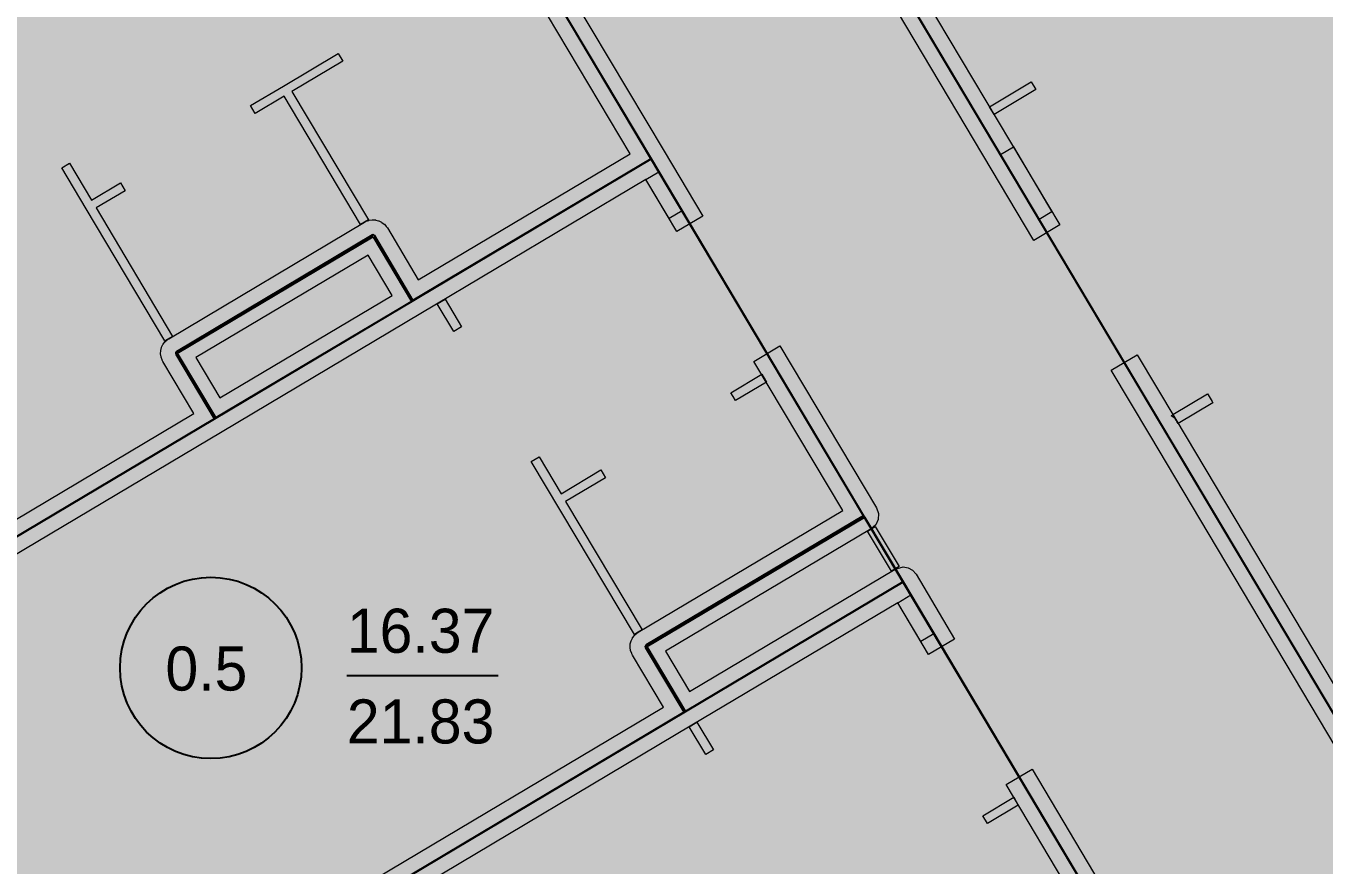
# Model space of a CAD drawing. Header units: millimetres. Extents: x 0 to 312583, y -208103 to 25097.
# Drawn here: x 195982 to 204568, y -85960 to -80408 of the extents above; entities that cross this region are included whole.
import ezdxf

# ---------------------------------------------------------------- set-up
doc = ezdxf.new("R2010")
doc.units = ezdxf.units.MM
doc.linetypes.add('Solid', pattern=[0])
for name, color, linetype, lineweight in [('Inner Walls', 5, 'Solid', 0), ('Room Objects', 47, 'Solid', 15), ('Room Walls', 47, 'Solid', 35), ('Service Area', 252, 'Solid', 25), ('Studio Apartment', 250, 'Solid', 25), ('Three-Bedroom Apartment', 151, 'Solid', 25), ('Two-Bedroom Apartment', 252, 'Solid', 25)]:
    doc.layers.add(name, color=color, linetype=linetype, lineweight=lineweight)
doc.styles.add('Dialog.plain', font='Dialog.plain')

msp = doc.modelspace()

# ---------------------------------------------------------------- hatches: boundary and pattern name
at = {"layer": 'Room Objects', "linetype": 'Solid', "lineweight": 0}
for points in [[(202428, -81260), (202514, -81209), (202769, -81638), (202769, -81638), (202684, -81690)], [(200082, -81425), (200082, -81425), (200168, -81374), (200322, -81632), (200322, -81632), (200236, -81683)], [(201749, -84225), (201749, -84225), (201835, -84173), (201988, -84431), (201988, -84431), (201902, -84482)]]:
    msp.add_hatch(color=5, dxfattribs=at).paths.add_polyline_path(points, flags=0)
at = {"layer": 'Service Area', "linetype": 'Solid', "lineweight": 25}
for points in [[(208501, -91461), (206783, -92484), (188452, -61695), (190170, -60672)], [(196983, -82573), (198278, -81801), (198534, -82231), (197239, -83002)], [(201528, -83658), (201784, -84087), (200344, -84944), (200089, -84515)]]:
    msp.add_hatch(color=254, dxfattribs=at).paths.add_polyline_path(points, flags=0)
at = {"layer": 'Studio Apartment', "linetype": 'Solid', "lineweight": 25}
for points in [[(200336, -84949), (196027, -87515), (196027, -87515), (196027, -87515), (194360, -84716), (200117, -81288), (200117, -81288), (200117, -81288), (201523, -83649), (200083, -84506), (200082, -84507), (200081, -84509), (200080, -84510), (200079, -84512), (200079, -84514), (200079, -84516), (200079, -84518), (200080, -84520)], [(197693, -90314), (197693, -90314), (196027, -87515), (201784, -84087), (201784, -84087), (201784, -84087), (203189, -86448), (201750, -87305), (201748, -87306), (201747, -87308), (201746, -87310), (201745, -87311), (201745, -87313), (201745, -87315), (201746, -87317), (201747, -87319), (202002, -87749)]]:
    msp.add_hatch(color=252, dxfattribs=at).paths.add_polyline_path(points, flags=0)
at = {"layer": 'Two-Bedroom Apartment', "linetype": 'Solid', "lineweight": 25}
for points in [[(191027, -79118), (189360, -76319), (195117, -72891), (195117, -72891), (196784, -75690), (198450, -78489), (200117, -81288), (198542, -82226), (198542, -82226), (198287, -81796), (198286, -81795), (198284, -81793), (198282, -81792), (198281, -81792), (198279, -81791), (198277, -81791), (198275, -81792), (198273, -81793), (196978, -82564), (196976, -82565), (196975, -82567), (196974, -82568), (196973, -82570), (196973, -82572), (196973, -82574), (196973, -82576), (196974, -82578), (197230, -83007), (194360, -84716), (194360, -84716), (192694, -81917)], [(203502, -83064), (201835, -80265), (201068, -78976), (202643, -78039), (202643, -78039), (202898, -78468), (202900, -78470), (202901, -78471), (202903, -78472), (202905, -78473), (202907, -78473), (202909, -78473), (202910, -78473), (202912, -78472), (204207, -77701), (204209, -77700), (204210, -77698), (204211, -77696), (204212, -77695), (204212, -77693), (204212, -77691), (204212, -77689), (204211, -77687), (203955, -77257), (206825, -75549), (207592, -76838), (209259, -79637), (210926, -82436), (212592, -85235), (206835, -88663), (206835, -88663), (205169, -85863)]]:
    msp.add_hatch(color=151, dxfattribs=at).paths.add_polyline_path(points, flags=0)

# ---------------------------------------------------------------- linework, layer by layer
at = {"layer": 'Inner Walls', "color": 47, "linetype": 'Solid', "lineweight": 15}
for p, q in [((202649, -81827), (200982, -79027)), ((199304, -79727), (200203, -81237)), ((199980, -81254), (199132, -79829)), ((201921, -80214), (202821, -81724)), ((198577, -82089), (199980, -81254)), ((200203, -81237), (200459, -81667)), ((200082, -81425), (198594, -82312)), ((200287, -81769), (200082, -81425)), ((196927, -82478), (198222, -81707)), ((198222, -81707), (198230, -81702)), ((198230, -81702), (198232, -81701)), ((198232, -81701), (198251, -81695)), ((198251, -81695), (198253, -81694)), ((198253, -81694), (198272, -81692)), ((198272, -81692), (198274, -81691)), ((198274, -81691), (198294, -81692)), ((198294, -81692), (198296, -81693)), ((198296, -81693), (198315, -81698)), ((198315, -81698), (198316, -81698)), ((198316, -81698), (198334, -81707)), ((198334, -81707), (198336, -81708)), ((198336, -81708), (198351, -81719)), ((198351, -81719), (198353, -81721)), ((198353, -81721), (198366, -81735)), ((198366, -81735), (198367, -81737)), ((198367, -81737), (198373, -81745)), ((200459, -81667), (200287, -81769)), ((202821, -81724), (202649, -81827)), ((198373, -81745), (198577, -82089)), ((198247, -81925), (197107, -82603)), ((198405, -82191), (198247, -81925)), ((197265, -82870), (198405, -82191)), ((198594, -82312), (197281, -83093)), ((196889, -82515), (196901, -82499)), ((196901, -82499), (196902, -82498)), ((196902, -82498), (196917, -82485)), ((196917, -82485), (196918, -82483)), ((196918, -82483), (196927, -82478)), ((196873, -82577), (196874, -82557)), ((196873, -82579), (196873, -82577)), ((196876, -82598), (196873, -82579)), ((196874, -82555), (196879, -82536)), ((196874, -82557), (196874, -82555)), ((196879, -82536), (196880, -82534)), ((196880, -82534), (196888, -82517)), ((196888, -82517), (196889, -82515)), ((200798, -82628), (200970, -82526)), ((200970, -82526), (201609, -83598)), ((203160, -82686), (203332, -82584)), ((203332, -82584), (203588, -83013)), ((196876, -82600), (196876, -82598)), ((196883, -82618), (196876, -82600)), ((196884, -82620), (196883, -82618)), ((196888, -82629), (196884, -82620)), ((197093, -82972), (196888, -82629)), ((197107, -82603), (197265, -82870)), ((201386, -83615), (200798, -82628)), ((203416, -83115), (203160, -82686)), ((194524, -84502), (197093, -82972)), ((203588, -83013), (205255, -85812)), ((197281, -83093), (194626, -84674)), ((206749, -88714), (203416, -83115)), ((200032, -84420), (201386, -83615)), ((201609, -83598), (201622, -83635)), ((201603, -83709), (201574, -83735)), ((201620, -83674), (201603, -83709)), ((201622, -83635), (201620, -83674)), ((201574, -83735), (200212, -84546)), ((200371, -84812), (201732, -84002)), ((201732, -84002), (201784, -83987)), ((201784, -83987), (201817, -83993)), ((201817, -83993), (201847, -84010)), ((201847, -84010), (201870, -84036)), ((201870, -84036), (202125, -84466)), ((201749, -84225), (200387, -85035)), ((201953, -84568), (201749, -84225)), ((199980, -84497), (199985, -84478)), ((199985, -84476), (199994, -84459)), ((199985, -84478), (199985, -84476)), ((199994, -84459), (199995, -84457)), ((199995, -84457), (200007, -84441)), ((200007, -84441), (200008, -84440)), ((200008, -84440), (200023, -84427)), ((200023, -84427), (200024, -84426)), ((200024, -84426), (200032, -84420)), ((202125, -84466), (201953, -84568)), ((199979, -84519), (199980, -84499)), ((199979, -84521), (199979, -84519)), ((199982, -84540), (199979, -84521)), ((199980, -84499), (199980, -84497)), ((199982, -84542), (199982, -84540)), ((199989, -84561), (199982, -84542)), ((199989, -84562), (199989, -84561)), ((199994, -84571), (199989, -84562)), ((200199, -84915), (199994, -84571)), ((200212, -84546), (200371, -84812)), ((196190, -87301), (200199, -84915)), ((200387, -85035), (196293, -87473)), ((202465, -85427), (202637, -85325)), ((202637, -85325), (203275, -86397)), ((203052, -86414), (202465, -85427))]:
    msp.add_line(p, q, dxfattribs=at)
msp.add_point((200387, -85035), dxfattribs=at)
at = {"layer": 'Room Objects', "color": 0, "linetype": 'Solid', "lineweight": 0}
for p, q in [((202428, -81260), (202514, -81209)), ((202514, -81209), (202769, -81638)), ((202684, -81690), (202428, -81260)), ((200082, -81425), (200168, -81374)), ((200168, -81374), (200322, -81632)), ((200236, -81683), (200082, -81425)), ((200322, -81632), (200236, -81683)), ((202769, -81638), (202684, -81690)), ((201749, -84225), (201835, -84173)), ((201902, -84482), (201749, -84225)), ((201835, -84173), (201988, -84431)), ((201988, -84431), (201902, -84482))]:
    msp.add_line(p, q, dxfattribs=at)
for p in [(200082, -81425), (200322, -81632), (202769, -81638), (201749, -84225), (201988, -84431)]:
    msp.add_point(p, dxfattribs=at)
at = {"layer": 'Room Walls', "color": 47, "linetype": 'Solid', "lineweight": 9}
for p, q in [((197685, -80806), (198047, -80590)), ((198047, -80590), (198078, -80642)), ((198078, -80642), (197742, -80842)), ((202356, -80943), (202632, -80779)), ((202632, -80779), (202663, -80830)), ((197467, -80935), (197685, -80806)), ((197690, -80872), (197498, -80987)), ((198196, -81722), (197690, -80872)), ((197742, -80842), (198248, -81691)), ((202663, -80830), (202386, -80995)), ((197498, -80987), (197467, -80935)), ((202386, -80995), (202356, -80943)), ((196219, -81348), (196270, -81317)), ((196380, -81618), (196219, -81348)), ((196270, -81317), (196416, -81561)), ((196416, -81561), (196608, -81447)), ((196608, -81447), (196639, -81499)), ((196639, -81499), (196446, -81613)), ((196901, -82493), (196380, -81618)), ((196446, -81613), (196952, -82463)), ((198222, -81707), (198196, -81722)), ((198248, -81691), (198222, -81707)), ((198703, -82247), (198755, -82216)), ((198813, -82431), (198703, -82247)), ((198755, -82216), (198864, -82400)), ((198864, -82400), (198813, -82431)), ((196952, -82463), (196901, -82493)), ((200645, -82835), (200849, -82713)), ((200880, -82765), (200676, -82886)), ((200849, -82713), (200880, -82765)), ((200660, -82861), (200645, -82835)), ((203568, -82979), (203798, -82842)), ((203798, -82842), (203803, -82850)), ((203803, -82850), (203828, -82893)), ((200676, -82886), (200660, -82861)), ((203833, -82902), (203603, -83039)), ((203828, -82893), (203833, -82902)), ((203557, -82989), (203568, -82979)), ((203583, -83005), (203557, -82989)), ((203591, -83017), (203583, -83005)), ((203595, -83025), (203591, -83017)), ((203598, -83030), (203595, -83025)), ((203603, -83039), (203598, -83030)), ((199324, -83290), (199376, -83259)), ((199376, -83259), (199522, -83504)), ((200007, -84436), (199324, -83290)), ((199522, -83504), (199786, -83346)), ((199786, -83346), (199801, -83372)), ((199816, -83398), (199552, -83555)), ((199801, -83372), (199816, -83398)), ((199552, -83555), (200058, -84405)), ((201548, -83751), (201600, -83720)), ((201707, -84017), (201548, -83751)), ((201600, -83720), (201758, -83986)), ((201758, -83986), (201707, -84017)), ((200032, -84420), (200007, -84436)), ((200058, -84405), (200032, -84420)), ((200370, -85046), (200421, -85015)), ((200479, -85230), (200370, -85046)), ((200421, -85015), (200531, -85199)), ((200531, -85199), (200479, -85230)), ((202312, -85634), (202516, -85512)), ((202516, -85512), (202546, -85564)), ((202546, -85564), (202342, -85685)), ((202342, -85685), (202312, -85634))]:
    msp.add_line(p, q, dxfattribs=at)
at = {"layer": 'Service Area', "color": 254, "linetype": 'Solid', "lineweight": 25}
for p, q in [((190170, -60672), (208501, -91461)), ((206783, -92484), (188452, -61695)), ((196983, -82573), (198278, -81801)), ((198278, -81801), (198534, -82231)), ((198534, -82231), (197239, -83002)), ((197239, -83002), (196983, -82573)), ((200089, -84515), (201528, -83658)), ((201528, -83658), (201784, -84087)), ((201784, -84087), (200344, -84944)), ((200344, -84944), (200089, -84515))]:
    msp.add_line(p, q, dxfattribs=at)
at = {"layer": 'Studio Apartment', "color": 252, "linetype": 'Solid', "lineweight": 25}
for p, q in [((194360, -84716), (200117, -81288)), ((200117, -81288), (201523, -83649)), ((201523, -83649), (200083, -84506)), ((196027, -87515), (201784, -84087)), ((201784, -84087), (203189, -86448)), ((200080, -84510), (200079, -84512)), ((200079, -84512), (200079, -84514)), ((200079, -84514), (200079, -84516)), ((200079, -84516), (200079, -84518)), ((200079, -84518), (200080, -84520)), ((200081, -84509), (200080, -84510)), ((200080, -84520), (200336, -84949)), ((200082, -84507), (200081, -84509)), ((200083, -84506), (200082, -84507)), ((200336, -84949), (196027, -87515))]:
    msp.add_line(p, q, dxfattribs=at)
for p in [(200117, -81288), (200117, -81288), (201784, -84087), (201784, -84087)]:
    msp.add_point(p, dxfattribs=at)
at = {"layer": 'Three-Bedroom Apartment', "color": 7, "linetype": 'Solid', "lineweight": 25}
msp.add_line((198105, -84706), (199105, -84706), dxfattribs=at)
msp.add_circle((197205, -84656), 600, dxfattribs=at)
at = {"layer": 'Two-Bedroom Apartment', "color": 151, "linetype": 'Solid', "lineweight": 25}
for p, q in [((198450, -78489), (200117, -81288)), ((203502, -83064), (201835, -80265)), ((200117, -81288), (198542, -82226)), ((198273, -81793), (196978, -82564)), ((198275, -81792), (198273, -81793)), ((198277, -81791), (198275, -81792)), ((198279, -81791), (198277, -81791)), ((198281, -81792), (198279, -81791)), ((198282, -81792), (198281, -81792)), ((198284, -81793), (198282, -81792)), ((198286, -81795), (198284, -81793)), ((198287, -81796), (198286, -81795)), ((198542, -82226), (198287, -81796)), ((196974, -82568), (196973, -82570)), ((196973, -82570), (196973, -82572)), ((196973, -82572), (196973, -82574)), ((196973, -82574), (196973, -82576)), ((196973, -82576), (196974, -82578)), ((196975, -82567), (196974, -82568)), ((196974, -82578), (197230, -83007)), ((196976, -82565), (196975, -82567)), ((196978, -82564), (196976, -82565)), ((197230, -83007), (194360, -84716)), ((205169, -85863), (203502, -83064))]:
    msp.add_line(p, q, dxfattribs=at)
msp.add_point((198542, -82226), dxfattribs=at)

# ---------------------------------------------------------------- texts
at = {"layer": 'Three-Bedroom Apartment', "color": 7, "linetype": 'Solid', "lineweight": 25, "style": 'Dialog.plain'}
for s, p in [('16.37', (198105, -84556)), ('0.5', (196905, -84806)), ('21.83', (198105, -85156))]:
    msp.add_text(s, height=291.61, dxfattribs=at).set_placement(p)

doc.saveas('drawing.dxf')
